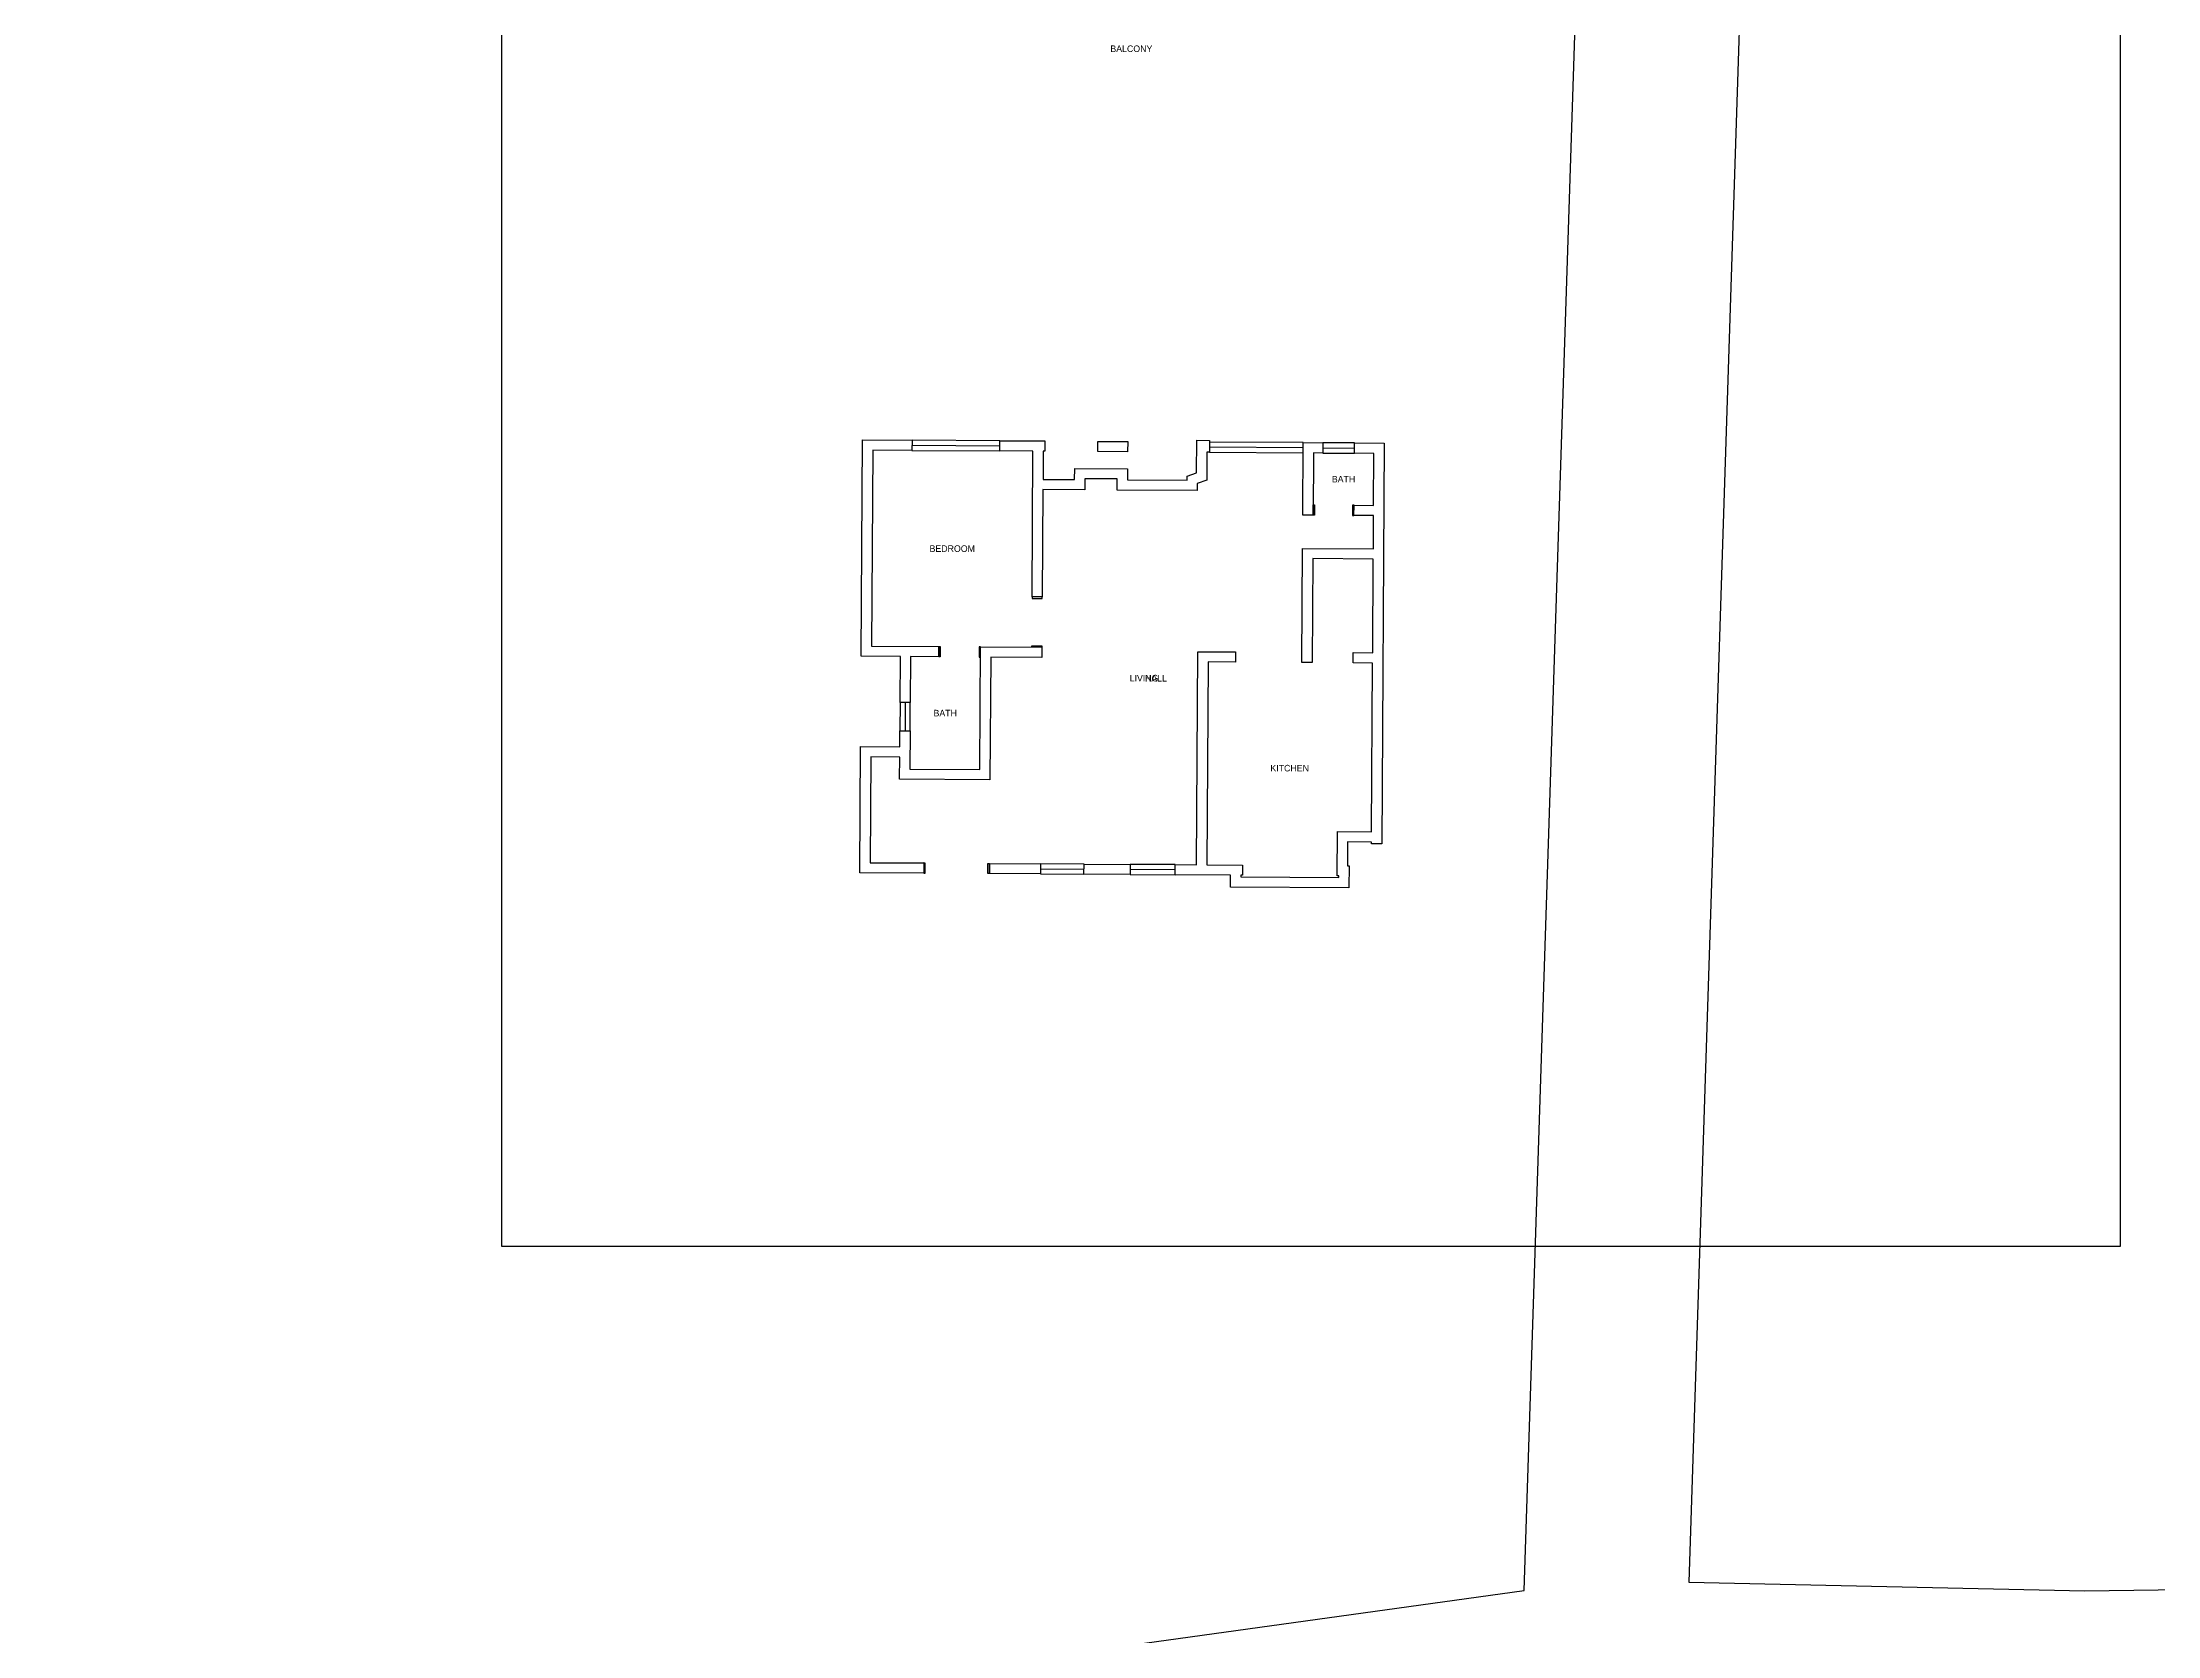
# Model space of a CAD drawing. Header units: centimetres. Extents: x 117202 to 132010, y -43374 to -16879.
# Drawn here: x 119535 to 126621, y -38037 to -32699 of the extents above; entities that cross this region are included whole.
import ezdxf

# ---------------------------------------------------------------- set-up
doc = ezdxf.new("R2010")
doc.units = ezdxf.units.CM
for name, color, linetype in [('C-ROAD', 7, 'Continuous'), ('DOORS', 7, 'Continuous'), ('TEXT', 7, 'Continuous'), ('V-PROP-LINE', 7, 'Continuous'), ('WALLS', 7, 'Continuous'), ('WINDOWS', 7, 'Continuous')]:
    doc.layers.add(name, color=color, linetype=linetype)

msp = doc.modelspace()

# ---------------------------------------------------------------- linework, layer by layer
at = {"layer": 'C-ROAD'}
msp.add_lwpolyline([(125255, -31556.3), (125050.4, -37857), (126377.4, -37886.1), (128996.4, -37850.2), (128996.4, -38400.3), (126450.1, -38435.2), (126446.7, -39231.5), (126296.7, -39231.5), (126300.1, -38434.6), (124782.5, -38401.2), (122022.1, -38784.1), (120854.5, -39231.5), (119535.4, -39231.5), (119896.2, -39014.4), (119917.4, -39002.8), (119939.6, -38993.2), (121854.7, -38259.2), (121884.6, -38249.7), (121915.3, -38243.6), (124499.2, -37885.2), (124706.2, -31508.8)], dxfattribs=at)
at = {"layer": 'DOORS'}
for points in [[(123792.1, -34248.7), (123797.1, -34248.7), (123796.9, -34283), (123791.9, -34282.9)], [(123929.2, -34249.6), (123924.2, -34249.5), (123924, -34283.8), (123929, -34283.8)], [(122850.7, -34556.7), (122850.6, -34561.7), (122884.9, -34561.9), (122884.9, -34556.9)], [(122538.4, -34723.2), (122543.3, -34723.2), (122543.1, -34757.5), (122538.1, -34757.4)], [(122678.3, -34724.1), (122673.3, -34724), (122673, -34758.3), (122678, -34758.3)], [(122849.6, -34725.2), (122849.6, -34720.2), (122883.9, -34720.4), (122883.9, -34725.4)], [(122487.8, -35482.4), (122492.8, -35482.4), (122493, -35448.2), (122488, -35448.1)], [(122707.6, -35483.8), (122702.6, -35483.8), (122702.8, -35449.5), (122707.8, -35449.6)]]:
    msp.add_lwpolyline(points, close=True, dxfattribs=at)
at = {"layer": 'V-PROP-LINE'}
msp.add_lwpolyline([(121073.6, -36731.5), (126496.4, -36731.5), (126496.4, -19710.3), (121073.6, -19710.3)], close=True, dxfattribs=at)
at = {"layer": 'WALLS'}
for p, q in [((122278.3, -34755.8), (122283, -34030.5)), ((122283, -34030.5), (122448.6, -34031.6)), ((122317, -34065), (122312.8, -34721.7)), ((122448.4, -34065.8), (122317, -34065)), ((122448.6, -34031.6), (122448.4, -34065.8)), ((122742.5, -34067.7), (122742.7, -34033.5)), ((122853.8, -34068.4), (122742.5, -34067.7)), ((122742.7, -34033.5), (122894, -34034.4)), ((122850.7, -34556.7), (122853.8, -34068.4)), ((122888.1, -34068.7), (122887.5, -34162.9)), ((122893.8, -34068.7), (122888.1, -34068.7)), ((122894, -34034.4), (122893.8, -34068.7)), ((123070.8, -34069.8), (123071.1, -34035.6)), ((123170.8, -34070.5), (123070.8, -34069.8)), ((123071.1, -34035.6), (123171, -34036.2)), ((123171, -34036.2), (123170.8, -34070.5)), ((123401.6, -34141.1), (123402.3, -34032)), ((123402.3, -34032), (123445.1, -34032.3)), ((123436.3, -34072.2), (123435.7, -34165.3)), ((123444.9, -34072.3), (123436.3, -34072.2)), ((123445.1, -34032.3), (123444.9, -34072.3)), ((123757.6, -34282.7), (123759.2, -34040)), ((123759.2, -34040), (123824.9, -34040.4)), ((123793.2, -34074.5), (123791.9, -34282.9)), ((123824.6, -34074.7), (123793.2, -34074.5)), ((123824.9, -34040.4), (123824.6, -34074.7)), ((123930.3, -34075.4), (123930.5, -34041.1)), ((123996, -34075.8), (123930.3, -34075.4)), ((123930.5, -34041.1), (124030.5, -34041.8)), ((123994.8, -34250), (123996, -34075.8)), ((124030.5, -34041.8), (124021.8, -35383.8)), ((122993.1, -34163.6), (122993.4, -34126.5)), ((122993.4, -34126.5), (123170.4, -34127.6)), ((123170.4, -34127.6), (123170.2, -34164.7)), ((123370, -34166), (123370.1, -34152.3)), ((123370.1, -34152.3), (123401.6, -34141.1)), ((122887.3, -34197.2), (122884.9, -34556.9)), ((123027.2, -34198.1), (122887.3, -34197.2)), ((122887.5, -34162.9), (122993.1, -34163.6)), ((123027.4, -34160.9), (123027.2, -34198.1)), ((123135.9, -34161.6), (123027.4, -34160.9)), ((123135.7, -34198.8), (123135.9, -34161.6)), ((123404.1, -34200.5), (123135.7, -34198.8)), ((123170.2, -34164.7), (123370, -34166)), ((123404.2, -34176.5), (123404.1, -34200.5)), ((123435.7, -34165.3), (123404.2, -34176.5)), ((123791.9, -34282.9), (123757.6, -34282.7)), ((123929, -34283.8), (123929.2, -34249.6)), ((123994.6, -34284.3), (123929, -34283.8)), ((123929.2, -34249.6), (123994.8, -34250)), ((123993.9, -34395.6), (123994.6, -34284.3)), ((123754.4, -34776.7), (123756.9, -34394.1)), ((123756.9, -34394.1), (123993.9, -34395.6)), ((123791, -34428.6), (123788.7, -34776.9)), ((123993.7, -34429.9), (123791, -34428.6)), ((123991.7, -34744), (123993.7, -34429.9)), ((122884.9, -34556.9), (122850.7, -34556.7)), ((122409.6, -34756.6), (122278.3, -34755.8)), ((122312.8, -34721.7), (122538.4, -34723.2)), ((122408.6, -34910.8), (122409.6, -34756.6)), ((122443.9, -34756.8), (122442.9, -34911)), ((122538.1, -34757.4), (122443.9, -34756.8)), ((122538.4, -34723.2), (122538.1, -34757.4)), ((122675.6, -35135.2), (122678.3, -34724.1)), ((122678.3, -34724.1), (122883.9, -34725.4)), ((122712.3, -34758.6), (122709.7, -35169.7)), ((122883.6, -34759.7), (122712.3, -34758.6)), ((122883.9, -34725.4), (122883.6, -34759.7)), ((123401.7, -35454), (123406.3, -34740.2)), ((123406.3, -34740.2), (123531.9, -34741)), ((123440.4, -34774.7), (123436, -35454.3)), ((123531.7, -34775.3), (123440.4, -34774.7)), ((123531.9, -34741), (123531.7, -34775.3)), ((123788.7, -34776.9), (123754.4, -34776.7)), ((123925.8, -34777.8), (123926, -34743.5)), ((123991.4, -34778.2), (123925.8, -34777.8)), ((123926, -34743.5), (123991.7, -34744)), ((123987.8, -35343.6), (123991.4, -34778.2)), ((122442.9, -34911), (122408.6, -34910.8)), ((122273.6, -35481), (122276.3, -35058.4)), ((122276.3, -35058.4), (122407.7, -35059.3)), ((122407.7, -35059.3), (122408, -35005)), ((122408, -35005), (122442.3, -35005.2)), ((122442.3, -35005.2), (122441.5, -35133.7)), ((122310.4, -35092.9), (122308.1, -35447)), ((122407.5, -35093.5), (122310.4, -35092.9)), ((122407, -35167.8), (122407.5, -35093.5)), ((122441.5, -35133.7), (122675.6, -35135.2)), ((122709.7, -35169.7), (122407, -35167.8)), ((123872.6, -35491.3), (123873.6, -35342.9)), ((123873.6, -35342.9), (123987.8, -35343.6)), ((123907.6, -35377.3), (123907.1, -35457.3)), ((123987.6, -35377.9), (123907.6, -35377.3)), ((123987.5, -35383.6), (123987.6, -35377.9)), ((124021.8, -35383.8), (123987.5, -35383.6)), ((122487.8, -35482.4), (122273.6, -35481)), ((122308.1, -35447), (122488, -35448.1)), ((122488, -35448.1), (122487.8, -35482.4)), ((122707.6, -35483.8), (122707.8, -35449.6)), ((122879, -35484.9), (122707.6, -35483.8)), ((122707.8, -35449.6), (122879.2, -35450.7)), ((122879.2, -35450.7), (122879, -35484.9)), ((123024.6, -35485.9), (123024.8, -35451.6)), ((123178.8, -35486.9), (123024.6, -35485.9)), ((123024.8, -35451.6), (123179, -35452.6)), ((123179, -35452.6), (123178.8, -35486.9)), ((123330.1, -35487.8), (123330.3, -35453.6)), ((123515.7, -35489), (123330.1, -35487.8)), ((123330.3, -35453.6), (123401.7, -35454)), ((123436, -35454.3), (123555.9, -35455)), ((123515.4, -35529), (123515.7, -35489)), ((123550, -35489.3), (123549.9, -35495)), ((123549.9, -35495), (123878.3, -35497.1)), ((123555.7, -35489.3), (123550, -35489.3)), ((123555.9, -35455), (123555.7, -35489.3)), ((123878.3, -35491.4), (123872.6, -35491.3)), ((123878.3, -35497.1), (123878.3, -35491.4)), ((123907.1, -35457.3), (123912.8, -35457.3)), ((123912.8, -35457.3), (123912.3, -35531.6)), ((123912.3, -35531.6), (123515.4, -35529))]:
    msp.add_line(p, q, dxfattribs=at)
at = {"layer": 'WINDOWS'}
for p, q in [((122448.5, -34048.7), (122742.6, -34050.6)), ((123759.1, -34057.1), (123445, -34055.1)), ((123824.8, -34057.6), (123930.4, -34058.3)), ((122425.8, -34910.9), (122425.2, -35005.1)), ((122879.1, -35467.8), (123024.7, -35468.7)), ((123330.2, -35470.7), (123178.9, -35469.7))]:
    msp.add_line(p, q, dxfattribs=at)
for points in [[(122448.4, -34065.8), (122742.5, -34067.7), (122742.7, -34033.5), (122448.6, -34031.6)], [(123759.2, -34040), (123445.1, -34038), (123444.9, -34072.3), (123759, -34074.3)], [(123824.6, -34074.7), (123930.3, -34075.4), (123930.5, -34041.1), (123824.9, -34040.4)], [(122408.6, -34910.8), (122408, -35005), (122442.3, -35005.2), (122442.9, -34911)], [(122879, -35484.9), (123024.6, -35485.9), (123024.8, -35451.6), (122879.2, -35450.7)], [(123330.3, -35453.6), (123179, -35452.6), (123178.8, -35486.9), (123330.1, -35487.8)]]:
    msp.add_lwpolyline(points, close=True, dxfattribs=at)

# ---------------------------------------------------------------- texts
at = {"layer": 'TEXT', "char_height": 22, "attachment_point": 5}
for s, insert in [('BALCONY', (123183.3, -32720.6)), ('BATH', (123894, -34162.2)), ('BEDROOM', (122583.3, -34395.1)), ('LIVING', (123225.8, -34829)), ('HALL', (123265.8, -34829.2)), ('BATH', (122559.8, -34946)), ('KITCHEN', (123713.6, -35130.5))]:
    msp.add_mtext(s, dxfattribs=dict(at, insert=insert))

doc.saveas('drawing.dxf')
